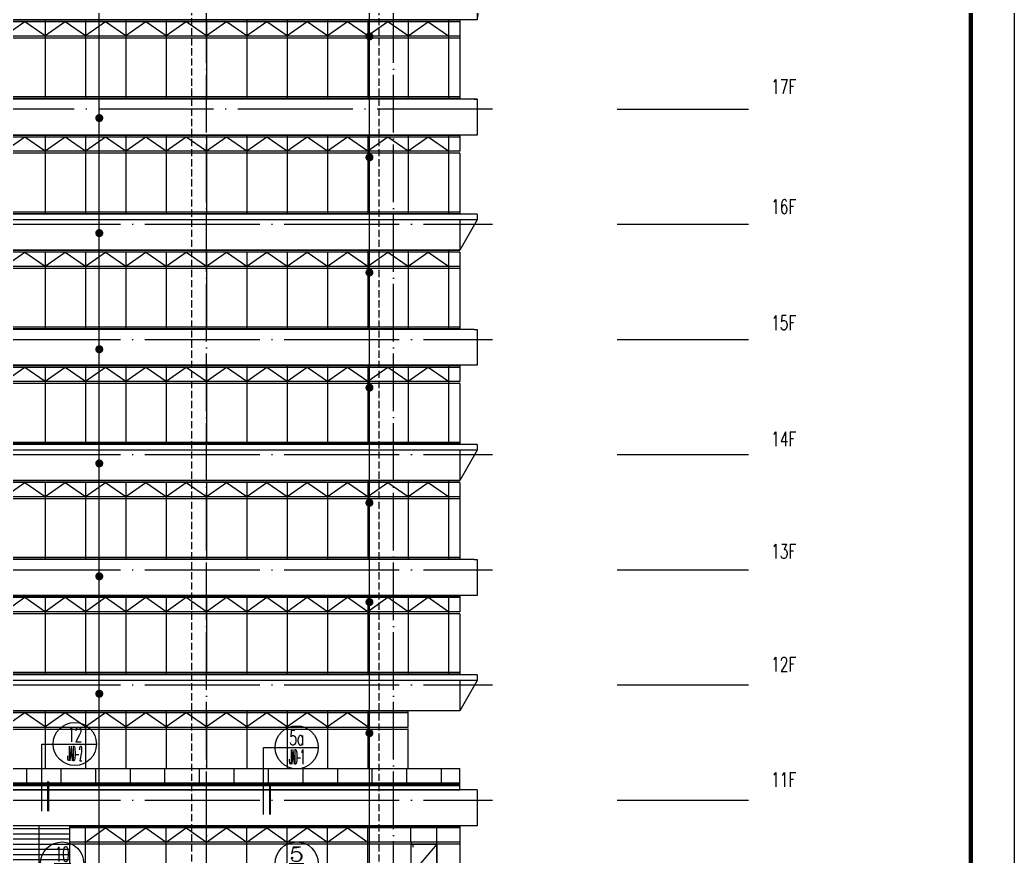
# Model space of a CAD drawing. Extents: x 1980812 to 2578970, y -669191 to 284498.
# Drawn here: x 2408968 to 2443484, y -294439 to -265390 of the extents above; entities that cross this region are included whole.
import ezdxf
from ezdxf.enums import TextEntityAlignment as Align

# ---------------------------------------------------------------- set-up
doc = ezdxf.new("R2010")
doc.units = 0
doc.header["$LTSCALE"] = 1000
doc.header["$MEASUREMENT"] = 0
for name, pattern in [('CONTINOUS', [0]), ('DASH', [0.35, 0.25, -0.1]), ('DOTE', [2.42, 2, -0.2, 0.02, -0.2])]:
    doc.linetypes.add(name, pattern=pattern)
for name, color, linetype in [('0-立面(轮廓)', 63, 'CONTINOUS'), ('7-LM填充', 8, 'Continuous'), ('7-LM结构线、轮廓线', 40, 'Continuous'), ('8', 8, 'Continuous'), ('ALUM', 157, 'Continuous'), ('CURTWALL', 2, 'Continuous'), ('DIM_ELEV', 3, 'Continuous'), ('DIM_LEAD', 3, 'Continuous'), ('dote', 1, 'DOTE'), ('ELEV-4', 157, 'Continuous'), ('GLASS', 230, 'Continuous'), ('hatch', 8, 'Continuous'), ('PJ', 4, 'Continuous'), ('PUB_DIM', 3, 'Continuous'), ('TK', 1, 'Continuous'), ('WALL', 4, 'Continuous'), ('柱网', 1, 'DOTE'), ('节点', 3, 'Continuous')]:
    doc.layers.add(name, color=color, linetype=linetype)
doc.styles.add('COMP', font='COMPLEX.shx', dxfattribs={"bigfont": 'hztxt'})
doc.styles.add('HZTXTW', font='txtw.shx', dxfattribs={"width": 0.6, "bigfont": 'hztxtw.shx'})

# ---------------------------------------------------------------- blocks, each defined once
blk = doc.blocks.new('12434')
at = {"layer": '0-立面(轮廓)', "color": 2}
for p, q in [((-1263, 2015), (-1263, 1115)), ((-52963, -885), (-1263, -885))]:
    blk.add_line(p, q, dxfattribs=at)
at = {"layer": '8', "color": 2}
for p, q in [((-1263, 1115), (-35863, 1115)), ((-3063, 1115), (-3063, 550)), ((-3063, 480), (-3063, -885))]:
    blk.add_line(p, q, dxfattribs=at)
at = {"layer": '8'}
for p, q in [((-15663, 1115), (-15663, -885)), ((-14263, 1115), (-14263, -885)), ((-12863, 1115), (-12863, -885)), ((-11463, 1115), (-11463, -885)), ((-10063, 1115), (-10063, -885)), ((-8663, 1115), (-8663, -885)), ((-7263, 1115), (-7263, -885)), ((-5863, 1115), (-5863, -885)), ((-4463, 1115), (-4463, -885)), ((-52963, -1435), (-1263, -1435))]:
    blk.add_line(p, q, dxfattribs=at)
for points in [[(-15663, 555), (-16363, 1045), (-17063, 555)], [(-14263, 555), (-14963, 1045), (-15663, 555)], [(-12863, 555), (-13563, 1045), (-14263, 555)], [(-11463, 555), (-12163, 1045), (-12863, 555)], [(-10063, 555), (-10763, 1045), (-11463, 555)], [(-8663, 555), (-9363, 1045), (-10063, 555)], [(-7263, 555), (-7963, 1045), (-8663, 555)], [(-5863, 555), (-6563, 1045), (-7263, 555)], [(-4463, 555), (-5163, 1045), (-5863, 555)]]:
    blk.add_lwpolyline(points, dxfattribs=at)
at = {"layer": 'ALUM'}
for p, q in [((-3063, 1100), (-35813, 1100)), ((-3063, 1045), (-35813, 1045)), ((-35843, 550), (-3063, 550)), ((-35843, 480), (-3063, 480))]:
    blk.add_line(p, q, dxfattribs=at)
at = {"layer": 'ELEV-4'}
for p, q in [((-16313, -885), (-16313, -1485)), ((-15113, -885), (-15113, -1485)), ((-13913, -885), (-13913, -1485)), ((-12713, -885), (-12713, -1485)), ((-11513, -885), (-11513, -1485)), ((-10313, -885), (-10313, -1485)), ((-9113, -885), (-9113, -1485)), ((-7913, -885), (-7913, -1485)), ((-6713, -885), (-6713, -1485)), ((-5513, -885), (-5513, -1485)), ((-4313, -885), (-4313, -1485)), ((-3113, -885), (-3113, -1485)), ((-1913, -885), (-1913, -1485))]:
    blk.add_line(p, q, dxfattribs=at)
at = {"layer": 'GLASS', "color": 2}
for p, q in [((-52963, -1385), (-1263, -1385)), ((-52963, -1485), (-1263, -1485))]:
    blk.add_line(p, q, dxfattribs=at)
at = {"layer": 'WALL', "color": 2}
for p, q in [((-1263, -1635), (-1263, -885)), ((-663, -1635), (-53563, -1635)), ((-663, -1635), (-663, -1985))]:
    blk.add_line(p, q, dxfattribs=at)
blk.add_lwpolyline([(-1263, -1485), (-52963, -1485), (-52963, -1635), (-1263, -1635)], close=True, dxfattribs=at)
blk = doc.blocks.new('14123541325')
at = {"layer": '0-立面(轮廓)', "color": 2}
for p, q in [((10719, 1360), (-41581, 1360)), ((10719, 1360), (10719, 1345)), ((10729, 1345), (10719, 1345)), ((10729, 1290), (10719, 1290)), ((10719, 1290), (10719, 795)), ((10729, 1290), (10729, 1345)), ((10719, 725), (10719, -1315)), ((10729, -1315), (10719, -1315)), ((10729, -1372), (10719, -1372)), ((10719, -1372), (10719, -1390)), ((10729, -1372), (10729, -1315)), ((11319, -1390), (-24431, -1390)), ((11319, -1590), (-24431, -1590)), ((10719, -1590), (10719, -2640)), ((11319, -1390), (11319, -1590))]:
    blk.add_line(p, q, dxfattribs=at)
for points in [[(11219, 2610), (11319, 2610), (11319, 1360), (10719, 1360)], [(11319, -1590), (10719, -2640)]]:
    blk.add_lwpolyline(points, dxfattribs=at)
at = {"layer": '8'}
for p, q in [((-3681, 1360), (-3681, -1390)), ((-2281, 1360), (-2281, -1390)), ((-881, 1360), (-881, -1390)), ((519, 1360), (519, -1390)), ((1919, 1360), (1919, -1390)), ((3319, 1360), (3319, -1390)), ((4719, 1360), (4719, -1390)), ((6119, 1360), (6119, -1390)), ((7519, 1360), (7519, -1390)), ((8919, 1360), (8919, -1390)), ((10319, 1360), (10319, -1390))]:
    blk.add_line(p, q, dxfattribs=at)
for points in [[(-3681, 800), (-4381, 1290), (-5081, 800)], [(-2281, 800), (-2981, 1290), (-3681, 800)], [(-881, 800), (-1581, 1290), (-2281, 800)], [(519, 800), (-181, 1290), (-881, 800)], [(1919, 800), (1219, 1290), (519, 800)], [(3319, 800), (2619, 1290), (1919, 800)], [(4719, 800), (4019, 1290), (3319, 800)], [(6119, 800), (5419, 1290), (4719, 800)], [(7519, 800), (6819, 1290), (6119, 800)], [(8919, 800), (8219, 1290), (7519, 800)], [(10319, 800), (9619, 1290), (8919, 800)]]:
    blk.add_lwpolyline(points, dxfattribs=at)
at = {"layer": 'ALUM'}
for p, q in [((10719, 1345), (-23831, 1345)), ((10719, 1290), (-23831, 1290)), ((10719, 795), (-23841, 795)), ((10719, 725), (-23841, 725)), ((10719, -1315), (-23831, -1315)), ((10719, -1372), (-23831, -1372))]:
    blk.add_line(p, q, dxfattribs=at)
blk = doc.blocks.new('1243152435')
at = {"layer": '0-立面(轮廓)', "color": 2}
for p, q in [((-1557, 3202), (-1557, 2302)), ((-1557, 2302), (-39197, 2302)), ((-1557, 2232), (-1557, 1737)), ((-1547, 1737), (-1557, 1737)), ((-1547, 1667), (-1547, 1737)), ((-1547, 1667), (-1557, 1667)), ((-1557, 1667), (-1557, -371)), ((-1057, -448), (-53857, -448)), ((-1547, -371), (-1557, -371)), ((-1557, -428), (-1557, -448)), ((-1547, -428), (-1557, -428)), ((-1547, -428), (-1547, -371))]:
    blk.add_line(p, q, dxfattribs=at)
at = {"layer": '8'}
for p, q in [((-15957, 2232), (-15957, -448)), ((-14557, 2232), (-14557, -448)), ((-13157, 2232), (-13157, -448)), ((-11757, 2232), (-11757, -448)), ((-10357, 2232), (-10357, -448)), ((-8957, 2232), (-8957, -448)), ((-7557, 2232), (-7557, -448)), ((-6157, 2232), (-6157, -448)), ((-4757, 2302), (-4757, -448)), ((-3357, 2302), (-3357, -448)), ((-1957, 2302), (-1957, -448))]:
    blk.add_line(p, q, dxfattribs=at)
for points in [[(-17357, 1742), (-16657, 2232), (-15957, 1742)], [(-15957, 1742), (-15257, 2232), (-14557, 1742)], [(-14557, 1742), (-13857, 2232), (-13157, 1742)], [(-13157, 1742), (-12457, 2232), (-11757, 1742)], [(-11757, 1742), (-11057, 2232), (-10357, 1742)], [(-10357, 1742), (-9657, 2232), (-8957, 1742)], [(-8957, 1742), (-8257, 2232), (-7557, 1742)], [(-7557, 1742), (-6857, 2232), (-6157, 1742)], [(-6157, 1742), (-5457, 2232), (-4757, 1742)], [(-4757, 1742), (-4057, 2232), (-3357, 1742)], [(-3357, 1742), (-2657, 2232), (-1957, 1742)]]:
    blk.add_lwpolyline(points, dxfattribs=at)
at = {"layer": 'ALUM'}
for p, q in [((-1557, 2287), (-36107, 2287)), ((-1557, 2232), (-36107, 2232)), ((-1557, 1737), (-36107, 1737)), ((-1557, 1667), (-36107, 1667)), ((-1557, -371), (-36107, -371)), ((-1557, -428), (-36107, -428))]:
    blk.add_line(p, q, dxfattribs=at)
blk = doc.blocks.new('1234adgsga')
at = {"layer": 'hatch'}
h = blk.add_hatch(dxfattribs=at)
h.set_pattern_fill('玻璃', color=256, scale=150, style=0, double=1)
h.set_pattern_definition([(0, (-1362187.04, -1108698.71), (0, 180), [])])
h.paths.add_polyline_path([(-1950, 765), (-1950, 1325), (-5150, 1325), (-5150, 565), (-5120, 565), (-5120, 485), (-5150, 485), (-5150, -675), (-1950, -675), (-1950, 685), (-1980, 685), (-1980, 765)])
at = {"layer": '0-立面(轮廓)', "color": 2}
for p, q in [((11610, 1310), (11600, 1310)), ((11610, 1255), (11600, 1255)), ((11610, 1255), (11610, 1310))]:
    blk.add_line(p, q, dxfattribs=at)
at = {"layer": '7-LM填充', "color": 8}
blk.add_line((9980, 590), (9980, 690), dxfattribs=at)
at = {"layer": '7-LM结构线、轮廓线', "color": 2}
blk.add_lwpolyline([(9900, 760), (9900, 1325)], dxfattribs=at)
at = {"layer": '8'}
for p, q in [((-3000, -675), (-3000, 1325)), ((-1400, -675), (-1400, 1325)), ((0, -675), (0, 1325)), ((1400, -675), (1400, 1325)), ((2800, -675), (2800, 1325)), ((4200, -675), (4200, 1325)), ((5600, -675), (5600, 1325)), ((7000, -675), (7000, 1325)), ((8400, -675), (8400, 1325)), ((10800, -1775), (10800, 1325)), ((9900, 690), (9900, -675))]:
    blk.add_line(p, q, dxfattribs=at)
at = {"layer": '8', "color": 2}
blk.add_line((-1950, 1325), (-1950, -675), dxfattribs=at)
at = {"layer": '8'}
for points in [[(-1400, 760), (-700, 1255), (0, 760)], [(0, 760), (700, 1255), (1400, 760)], [(1400, 760), (2100, 1255), (2800, 760)], [(2800, 760), (3500, 1255), (4200, 760)], [(4200, 760), (4900, 1255), (5600, 760)], [(5600, 760), (6300, 1255), (7000, 760)], [(7000, 760), (7700, 1255), (8400, 760)], [(9900, 690), (10800, 690), (10800, -675)], [(10800, 690), (9900, -375), (10800, -1814)]]:
    blk.add_lwpolyline(points, dxfattribs=at)
at = {"layer": '8', "color": 2}
for points in [[(11600, 1325), (11600, 1310)], [(11600, 1255), (11600, 760)], [(9900, 760), (9900, 760), (9910, 760), (9910, 690), (9900, 690), (9900, -675)], [(11600, 762), (11600, -675)]]:
    blk.add_lwpolyline(points, dxfattribs=at)
at = {"layer": 'ALUM'}
for p, q in [((11600, 1310), (-1950, 1310)), ((11600, 1255), (-1950, 1255)), ((11600, 760), (-1950, 760)), ((11600, 690), (-1950, 690))]:
    blk.add_line(p, q, dxfattribs=at)
at = {"layer": 'WALL', "color": 2}
for p, q in [((12200, 2225), (12200, 1325)), ((12200, 1325), (-40100, 1325))]:
    blk.add_line(p, q, dxfattribs=at)
blk = doc.blocks.new('_index')
blk.add_line((-0.5, 0), (0.5, 0))
blk.add_circle((0, 0), 0.5)
at = {"style": 'COMP'}
for tag, width, p, p2 in [('1', 2.333333, (-0.17, 0.05), (0.17, 0.05)), ('-', 1.166667, (-0.17, -0.39), (0.17, -0.39))]:
    blk.add_attdef(tag, text='', height=0.34, dxfattribs=dict(at, width=width)).set_placement(p, p2, align=Align.FIT)
blk = doc.blocks.new('A$C312629BB')
at = {"layer": '节点'}
for p, q in [((34383, 21946), (35650, 21946)), ((34383, 19612), (34383, 21946)), ((42085, 21829), (43351, 21829)), ((42085, 19495), (42085, 21829))]:
    blk.add_line(p, q, dxfattribs=at)
at = {"layer": '节点', "ltscale": 0.5, "const_width": 75}
for points in [[(34608, 19612), (34608, 20644)], [(42310, 19495), (42310, 20528)]]:
    blk.add_lwpolyline(points, dxfattribs=at)
at = {"layer": '节点', "ltscale": 0.5}
ref = blk.add_blockref('_index', (35533, 21946), dxfattribs=dict(at, xscale=1500.000000075524, yscale=1500.000000075524, zscale=1500.000000075524))
ref.add_attrib('1', '12', dxfattribs={"layer": '0', "height": 510, "rotation": 360, "style": 'COMP', "width": 0.724138}).set_placement((35278, 22021), (35788, 22021), align=Align.FIT)
ref.add_attrib('-', 'JAD-2', dxfattribs={"layer": '0', "height": 510, "style": 'COMP', "width": 0.214286}).set_placement((35278, 21361), (35788, 21361), align=Align.FIT)
ref = blk.add_blockref('_index', (43235, 21829), dxfattribs=dict(at, xscale=1500.000000075524, yscale=1500.000000075524, zscale=1500.000000075524))
ref.add_attrib('1', '5a', dxfattribs={"layer": '0', "height": 510, "rotation": 360, "style": 'COMP', "width": 0.6}).set_placement((42980, 21904), (43490, 21904), align=Align.FIT)
ref.add_attrib('-', 'JAD-1', dxfattribs={"layer": '0', "height": 510, "style": 'COMP', "width": 0.225806}).set_placement((42980, 21244), (43490, 21244), align=Align.FIT)
ref = blk.add_blockref('_index', (35092, 17794), dxfattribs=dict(at, xscale=1500.000000075524, yscale=1500.000000075524, zscale=1500.000000075524))
ref.add_attrib('1', '10', dxfattribs={"layer": '0', "height": 510, "rotation": 360, "style": 'COMP', "width": 0.724138}).set_placement((34837, 17869), (35347, 17869), align=Align.FIT)
ref.add_attrib('-', 'JAD-2', dxfattribs={"layer": '0', "height": 510, "style": 'COMP', "width": 0.214286}).set_placement((34837, 17209), (35347, 17209), align=Align.FIT)
ref = blk.add_blockref('_index', (43235, 17794), dxfattribs=dict(at, xscale=1500.000000075524, yscale=1500.000000075524, zscale=1500.000000075524))
ref.add_attrib('1', '5', dxfattribs={"layer": '0', "height": 510, "rotation": 360, "style": 'COMP', "width": 1.5}).set_placement((42980, 17869), (43490, 17869), align=Align.FIT)
ref.add_attrib('-', 'JAD-1', dxfattribs={"layer": '0', "height": 510, "style": 'COMP', "width": 0.225806}).set_placement((42980, 17209), (43490, 17209), align=Align.FIT)
blk = doc.blocks.new('A$C71A564B7')
at = {"layer": 'DIM_LEAD', "color": 3}
for p, q in [((36382, 3590), (36382, 79488)), ((36382, 11693), (36382, 79488)), ((36382, 19693), (36382, 79488)), ((36382, 23693), (36382, 79488)), ((36382, 31693), (36382, 79488)), ((36382, 39693), (36382, 79488)), ((36382, 3590), (36382, 79488)), ((36382, 27770), (36382, 79488)), ((36382, 7724), (36382, 79488)), ((36382, 43689), (36382, 79488)), ((36382, 35658), (36382, 79488)), ((36382, 15698), (36382, 79488)), ((45762, 1279), (45762, 79488)), ((45762, 10325), (45762, 79488)), ((45762, 14325), (45762, 79488)), ((45762, 18525), (45762, 79488)), ((45762, 22325), (45762, 79488)), ((45762, 26875), (45762, 79488)), ((45762, 30325), (45762, 79488)), ((45762, 34325), (45762, 79488)), ((45762, 38325), (45762, 79488)), ((45762, 42325), (45762, 79488)), ((45762, 46525), (45762, 79488)), ((45762, 4690), (45762, 79488))]:
    blk.add_line(p, q, dxfattribs=at)
at = {"layer": 'DIM_LEAD', "color": 3, "const_width": 140}
for points in [[(45762, 46455, 1), (45762, 46595, 1)], [(36382, 43619, 1), (36382, 43759, 1)], [(45762, 42255, 1), (45762, 42395, 1)], [(36382, 39623, 1), (36382, 39763, 1)], [(45762, 38255, 1), (45762, 38395, 1)], [(36382, 35588, 1), (36382, 35728, 1)], [(45762, 34255, 1), (45762, 34395, 1)], [(36382, 31623, 1), (36382, 31763, 1)], [(45762, 30255, 1), (45762, 30395, 1)], [(36382, 27700, 1), (36382, 27840, 1)], [(45762, 26805, 1), (45762, 26945, 1)], [(36382, 23623, 1), (36382, 23763, 1)], [(45762, 22255, 1), (45762, 22395, 1)]]:
    blk.add_lwpolyline(points, format="xyb", close=True, dxfattribs=at)

msp = doc.modelspace()

# ---------------------------------------------------------------- linework, layer by layer
at = {"layer": '0-立面(轮廓)', "color": 2}
for p, q in [((2424842.1, -264340.4), (2424842.1, -265390.4)), ((2424842.1, -265390.4), (2389242.1, -265390.4)), ((2424242.1, -265390.4), (2424242.1, -265405.4)), ((2424242.1, -265390.4), (2424242.1, -265405.4)), ((2424252.1, -265405.4), (2424242.1, -265405.4)), ((2424252.1, -265460.4), (2424252.1, -265405.4)), ((2424242.1, -265460.4), (2424242.1, -265955.4)), ((2424242.1, -265460.4), (2424242.1, -265955.4)), ((2424252.1, -265460.4), (2424242.1, -265460.4)), ((2424242.1, -265955.4), (2424252.1, -265955.4)), ((2424252.1, -265955.4), (2424242.1, -265955.4)), ((2424252.1, -266025.4), (2424242.1, -266025.4)), ((2424242.1, -266025.4), (2424242.1, -268063.4)), ((2424252.1, -266025.4), (2424242.1, -266025.4)), ((2424242.1, -266025.4), (2424242.1, -268063.4)), ((2424252.1, -266025.4), (2424252.1, -265955.4)), ((2424252.1, -266025.4), (2424252.1, -265955.4)), ((2424842.1, -268140.4), (2371942.1, -268140.4)), ((2424252.1, -268063.4), (2424242.1, -268063.4)), ((2424242.1, -268120.4), (2424242.1, -268140.4)), ((2424242.1, -268120.4), (2424242.1, -268140.4)), ((2424252.1, -268120.4), (2424242.1, -268120.4)), ((2424252.1, -268120.4), (2424252.1, -268063.4))]:
    msp.add_line(p, q, dxfattribs=at)
at = {"layer": '8'}
for p, q in [((2409842.1, -265390.4), (2409842.1, -268140.4)), ((2411242.1, -265390.4), (2411242.1, -268140.4)), ((2412642.1, -265390.4), (2412642.1, -268140.4)), ((2414042.1, -265390.4), (2414042.1, -268140.4)), ((2415442.1, -265390.4), (2415442.1, -268140.4)), ((2416842.1, -265390.4), (2416842.1, -268140.4)), ((2418242.1, -265390.4), (2418242.1, -268140.4)), ((2419642.1, -265390.4), (2419642.1, -268140.4)), ((2421042.1, -265390.4), (2421042.1, -268140.4)), ((2422442.1, -265390.4), (2422442.1, -268140.4)), ((2423842.1, -265390.4), (2423842.1, -268140.4))]:
    msp.add_line(p, q, dxfattribs=at)
for points in [[(2409842.1, -265950.4), (2409142.1, -265460.4), (2408442.1, -265950.4)], [(2411242.1, -265950.4), (2410542.1, -265460.4), (2409842.1, -265950.4)], [(2412642.1, -265950.4), (2411942.1, -265460.4), (2411242.1, -265950.4)], [(2414042.1, -265950.4), (2413342.1, -265460.4), (2412642.1, -265950.4)], [(2415442.1, -265950.4), (2414742.1, -265460.4), (2414042.1, -265950.4)], [(2416842.1, -265950.4), (2416142.1, -265460.4), (2415442.1, -265950.4)], [(2418242.1, -265950.4), (2417542.1, -265460.4), (2416842.1, -265950.4)], [(2419642.1, -265950.4), (2418942.1, -265460.4), (2418242.1, -265950.4)], [(2421042.1, -265950.4), (2420342.1, -265460.4), (2419642.1, -265950.4)], [(2422442.1, -265950.4), (2421742.1, -265460.4), (2421042.1, -265950.4)], [(2422442.1, -265950.4), (2423142.1, -265460.4), (2423842.1, -265950.4)]]:
    msp.add_lwpolyline(points, dxfattribs=at)
at = {"layer": 'ALUM'}
for p, q in [((2424242.1, -265405.4), (2389692.1, -265405.4)), ((2424242.1, -265460.4), (2389692.1, -265460.4)), ((2424242.1, -265955.4), (2389692.1, -265955.4)), ((2424242.1, -266025.4), (2389692.1, -266025.4)), ((2424242.1, -268063.4), (2389692.1, -268063.4)), ((2424242.1, -268120.4), (2389692.1, -268120.4))]:
    msp.add_line(p, q, dxfattribs=at)
at = {"layer": 'dote', "linetype": 'DASH'}
for p, q in [((2414942.1, -315278.4), (2414942.1, -228223.9)), ((2421442.1, -315278.4), (2421442.1, -228223.9))]:
    msp.add_line(p, q, dxfattribs=at)
at = {"layer": 'dote'}
for p, q in [((2415442.1, -315278.4), (2415442.1, -228223.9)), ((2421942.1, -315278.4), (2421942.1, -228223.9))]:
    msp.add_line(p, q, dxfattribs=at)
at = {"layer": 'PJ', "const_width": 20}
msp.add_lwpolyline([(2424242.1, -296140.4), (2424242.1, -293390.4), (2424842.1, -293390.4), (2424842.1, -292140.4), (2424242.1, -292140.4), (2424242.1, -291390.4), (2422442.1, -291390.4), (2422442.1, -289390.4), (2424242.1, -289390.4), (2424842.1, -288340.4), (2424842.1, -288140.4), (2424242.1, -288140.4), (2424242.1, -285390.4), (2424842.1, -285390.4), (2424842.1, -284140.4), (2424242.1, -284140.4), (2424242.1, -281390.4), (2424842.1, -280340.4), (2424842.1, -280140.4), (2424242.1, -280140.4), (2424242.1, -277390.4), (2424842.1, -277390.4), (2424842.1, -276140.4), (2424242.1, -276140.4), (2424242.1, -273390.4), (2424842.1, -272340.4), (2424842.1, -272140.4), (2424242.1, -272140.4), (2424242.1, -269390.4), (2424842.1, -269390.4), (2424842.1, -268140.4), (2424242.1, -268140.4), (2424242.1, -265390.4), (2424842.1, -265390.4), (2425142.1, -264340.4)], dxfattribs=at)
at = {"layer": 'PUB_DIM'}
for p, q in [((2429701.3, -268490.4), (2434261.1, -268490.4)), ((2429701.3, -272490.4), (2434261.1, -272490.4)), ((2429701.3, -276490.4), (2434261.1, -276490.4)), ((2429701.3, -280490.4), (2434261.1, -280490.4)), ((2429701.3, -284490.4), (2434261.1, -284490.4)), ((2429701.3, -288490.4), (2434261.1, -288490.4)), ((2429701.3, -292490.4), (2434261.1, -292490.4))]:
    msp.add_line(p, q, dxfattribs=at)
at = {"layer": 'TK'}
msp.add_lwpolyline([(2443484.4, -217605.6), (2443484.4, -343755.6), (2354384.4, -343755.6), (2354384.4, -217605.6)], close=True, dxfattribs=at)
at = {"layer": 'TK', "const_width": 150}
msp.add_lwpolyline([(2355884.4, -342255.6), (2441984.4, -342255.6), (2441984.4, -221355.6), (2355884.4, -221355.6)], close=True, dxfattribs=at)
at = {"layer": '柱网', "ltscale": 2}
for p, q in [((2425372.1, -268490.4), (2369740.8, -268490.4)), ((2369740.8, -272490.4), (2425372.1, -272490.4)), ((2369740.8, -276490.4), (2425372.1, -276490.4)), ((2369740.8, -280490.4), (2425372.1, -280490.4)), ((2369740.8, -284490.4), (2425372.1, -284490.4)), ((2369740.8, -288490.4), (2425372.1, -288490.4)), ((2369740.8, -292490.4), (2425372.1, -292490.4))]:
    msp.add_line(p, q, dxfattribs=at)

# ---------------------------------------------------------------- block references
at = {"layer": '0-立面(轮廓)'}
msp.add_blockref('14123541325', (2413523.2, -270750.2), dxfattribs=at)
at = {"layer": '0-立面(轮廓)', "color": 2}
for name, p in [('1243152435', (2425799.2, -275692)), ('14123541325', (2413523.2, -278750.2)), ('1243152435', (2425799.2, -283692)), ('14123541325', (2413523.2, -286750.2)), ('12434', (2425504.8, -290505.1)), ('1234adgsga', (2412642.1, -294715.4))]:
    msp.add_blockref(name, p, dxfattribs=at)
at = {"layer": '0-立面(轮廓)', "color": 250}
msp.add_blockref('14123541325', (2413523.2, -286750.2), dxfattribs=at)
at = {"layer": 'CURTWALL'}
for name, p in [('14123541325', (2413523.2, -270750.2)), ('14123541325', (2413523.2, -278750.2)), ('1243152435', (2425799.2, -283692)), ('12434', (2425504.8, -290505.1))]:
    msp.add_blockref(name, p, dxfattribs=at)
at = {"layer": 'ELEV-4'}
msp.add_blockref('1243152435', (2425799.2, -275692), dxfattribs=at)
at = {"layer": 'PJ'}
for name in ['A$C312629BB', 'A$C71A564B7']:
    msp.add_blockref(name, (2375342.1, -312490.4), dxfattribs=at)

# ---------------------------------------------------------------- texts
at = {"layer": 'DIM_ELEV', "color": 7, "style": 'HZTXTW', "width": 0.7}
for s, p in [('17F', (2435047.4, -267958.9)), ('16F', (2435047.4, -272128.4)), ('15F', (2435047.4, -276163.4)), ('14F', (2435047.4, -280198.4)), ('13F', (2435047.4, -284098.4)), ('12F', (2435047.4, -288024.9)), ('11F', (2435047.4, -292032.9))]:
    msp.add_text(s, height=500, dxfattribs=at).set_placement(p)

doc.saveas('drawing.dxf')
